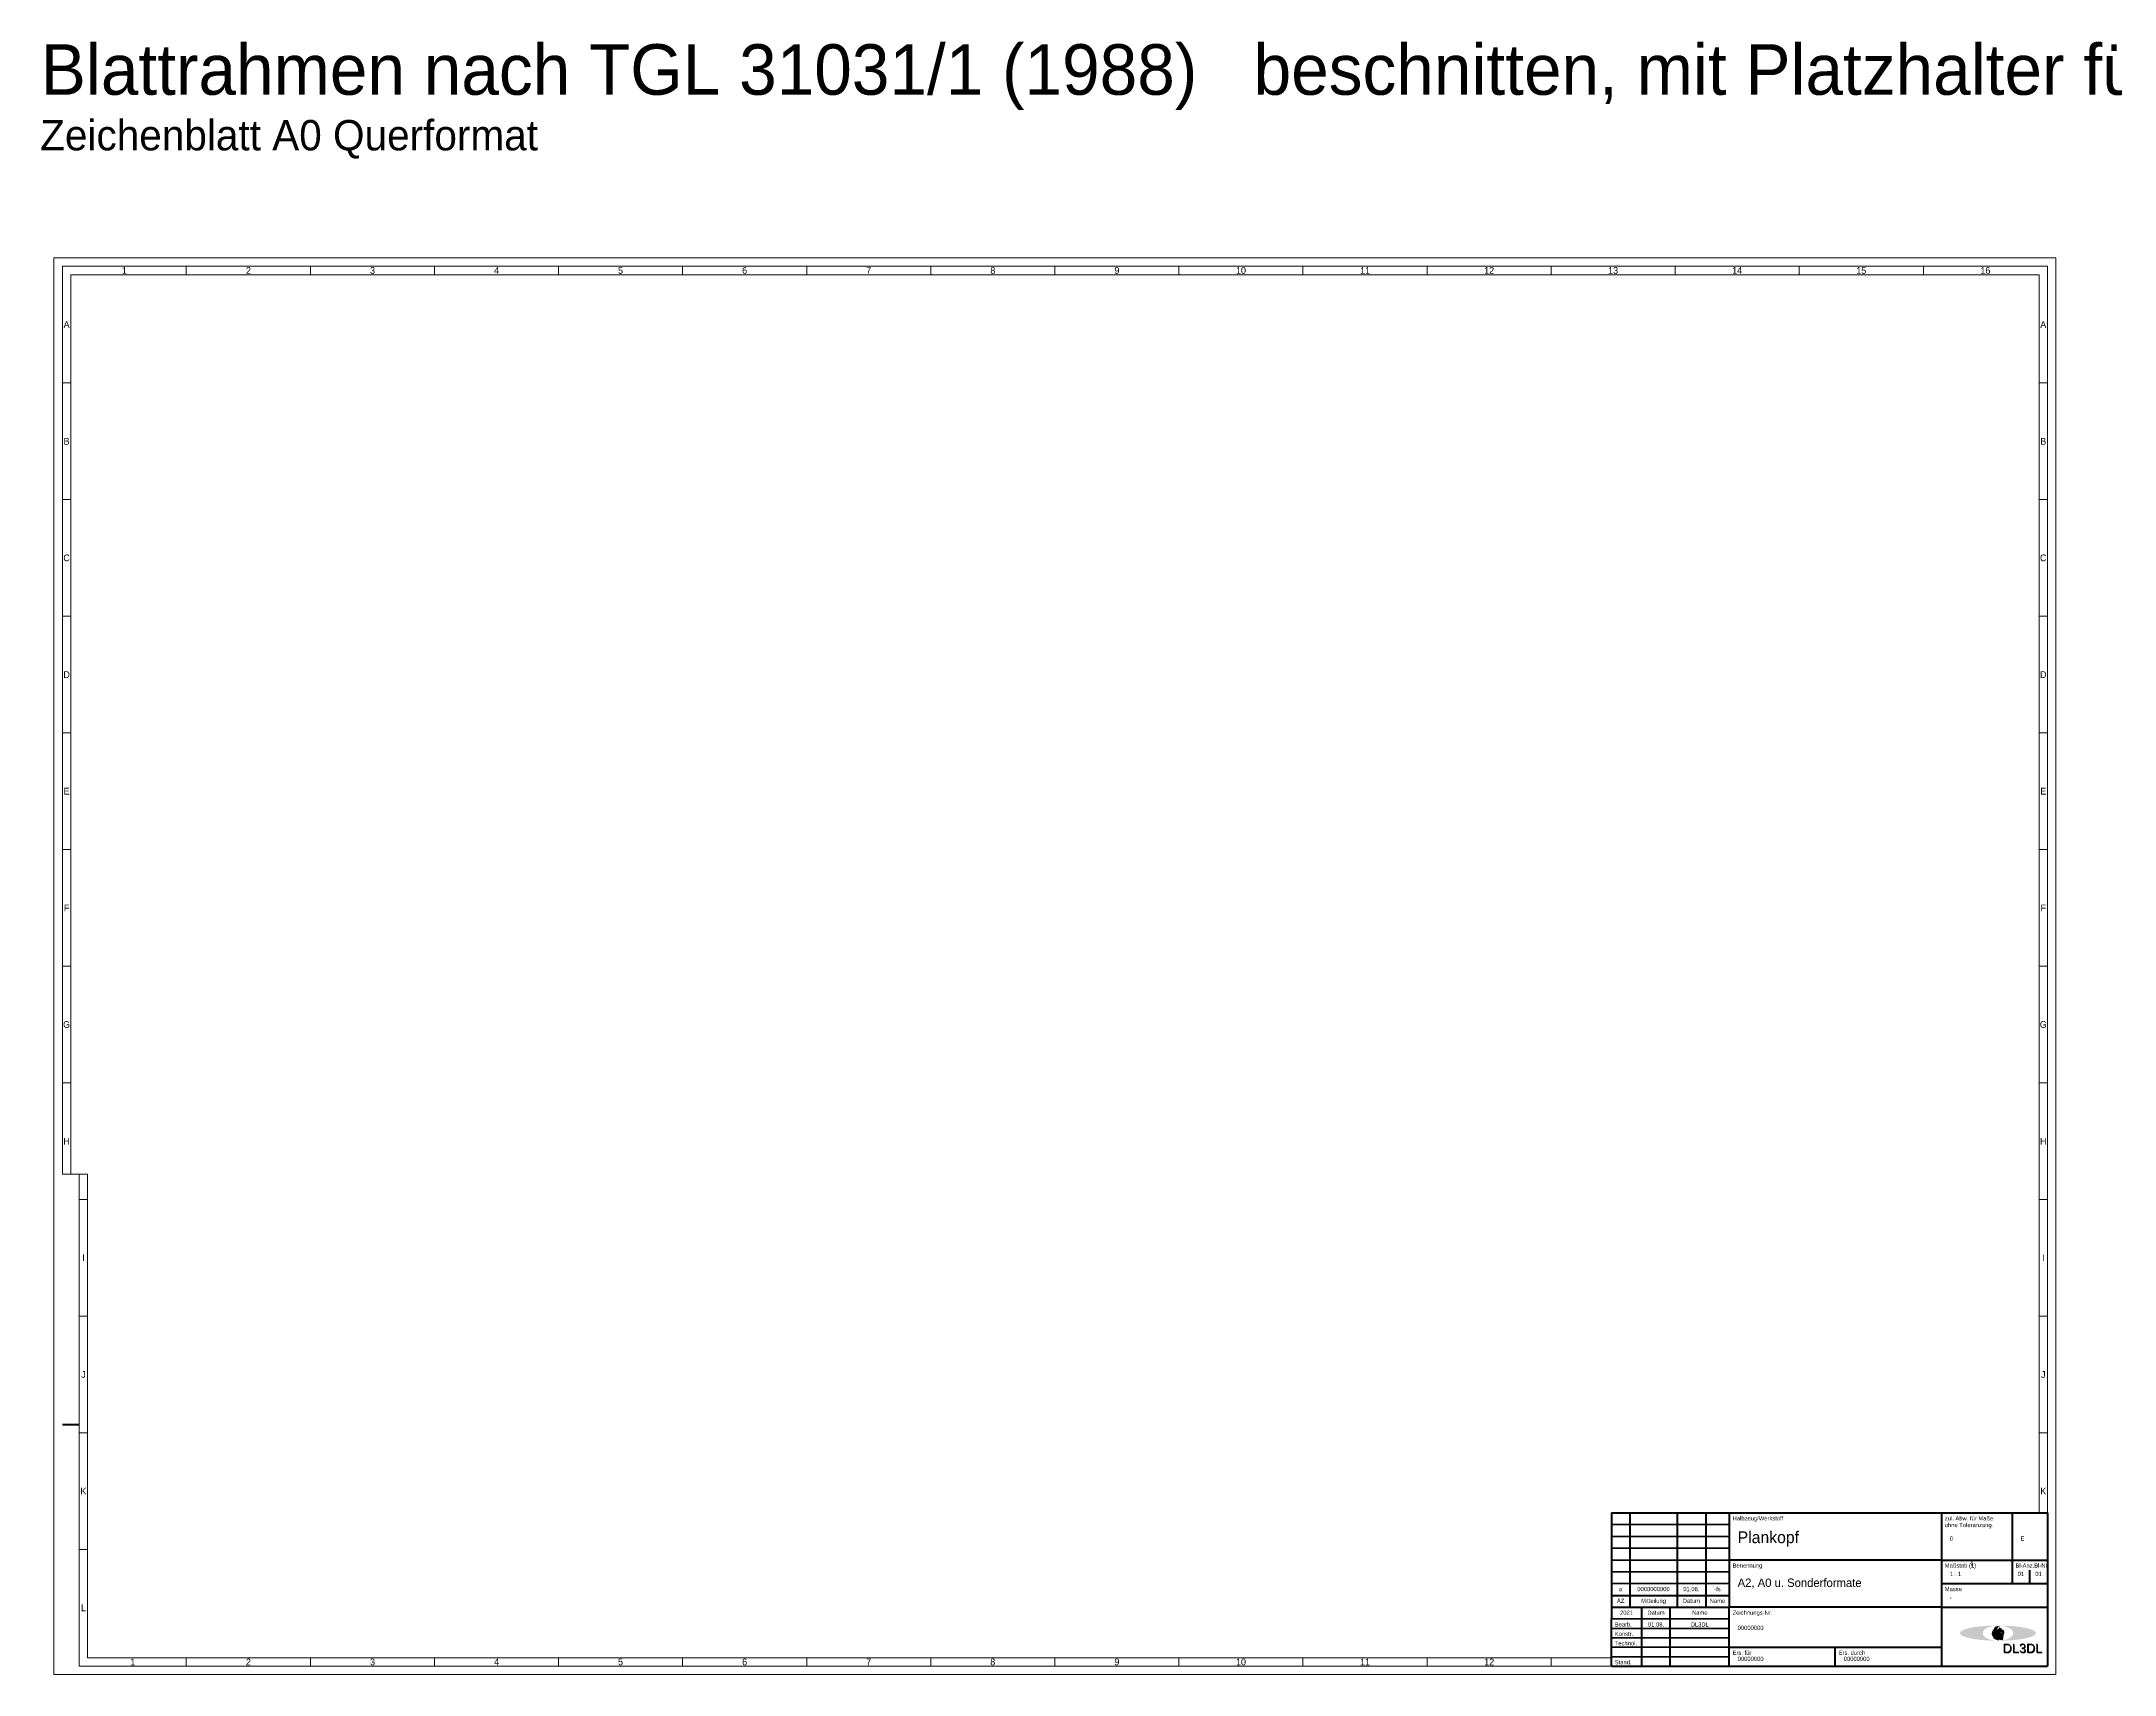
# Model space of a CAD drawing. Header units: millimetres. Extents: x -10 to 4154, y -219 to 3798.
# Drawn here: x -10 to 1222, y 367 to 1337 of the extents above; entities that cross this region are included whole.
import ezdxf
from ezdxf.enums import TextEntityAlignment as Align

# ---------------------------------------------------------------- set-up
doc = ezdxf.new("R2010")
doc.units = ezdxf.units.MM
for name, color, linetype, lineweight, true_color in [('_Logo_A_oval', 1, 'Continuous', 5, 0xff0000), ('_Logo_B_oval', 30, 'Continuous', 5, 0xff7f00), ('_Logo_C_oval', 16, 'Continuous', 5, 0x4c0000), ('_Logo_Phoenix', 96, 'Continuous', 5, 0x004c00), ('_Logo_Text1', 5, 'Continuous', 5, 0x0000ff), ('_Logo_Text2', 1, 'Continuous', 5, 0xff0000), ('Begrenzungslinie Felder', 5, 'Continuous', 50, 0x0000ff), ('Begrenzungslinie Schriftfeld', 30, 'Continuous', 100, 0xff7f00), ('Blattformate', 2, 'Continuous', 5, 0xffff00), ('Legende', 7, 'Continuous', 5, 0x000000), ('Lochung', 94, 'Continuous', 50, 0x008000), ('PK_Txt_ausgef', 3, 'Continuous', 5, 0x00ff00), ('Text_Ausgef', 3, 'Continuous', 5, 0x00ff00), ('Text_Vorgabe', 1, 'Continuous', 5, 0xff0000), ('Zeichnungsrahmen_1', 7, 'Continuous', 5, 0x000000), ('Zeilenlinie', 134, 'Continuous', 35, 0x008080)]:
    doc.layers.add(name, color=color, linetype=linetype, lineweight=lineweight, true_color=true_color)
doc.styles.add('textstyle140', font='')
doc.styles.add('textstyle141', font='')
doc.styles.add('textstyle147', font='')
doc.styles.add('textstyle148', font='')
doc.styles.add('textstyle149', font='')
doc.styles.add('textstyle150', font='')
doc.styles.add('textstyle151', font='')
doc.styles.add('textstyle152', font='')
doc.styles.add('textstyle153', font='')
doc.styles.add('textstyle154', font='')
doc.styles.add('textstyle155', font='')
doc.styles.add('textstyle156', font='')
doc.styles.add('textstyle157', font='')
doc.styles.add('textstyle158', font='')
doc.styles.add('textstyle159', font='')
doc.styles.add('textstyle160', font='')
doc.styles.add('textstyle161', font='')
doc.styles.add('textstyle162', font='')
doc.styles.add('textstyle163', font='')
doc.styles.add('textstyle164', font='')
doc.styles.add('textstyle165', font='')
doc.styles.add('textstyle166', font='')
doc.styles.add('textstyle167', font='')
doc.styles.add('textstyle168', font='')
doc.styles.add('textstyle169', font='')
doc.styles.add('textstyle170', font='')
doc.styles.add('textstyle171', font='')
doc.styles.add('textstyle172', font='')
doc.styles.add('textstyle173', font='')
doc.styles.add('textstyle174', font='')
doc.styles.add('textstyle183', font='')
doc.styles.add('textstyle184', font='')
doc.styles.add('textstyle185', font='')
doc.styles.add('textstyle187', font='')
doc.styles.add('textstyle188', font='')
doc.styles.add('textstyle189', font='')
doc.styles.add('textstyle190', font='')
doc.styles.add('textstyle191', font='')
doc.styles.add('textstyle192', font='')
doc.styles.add('textstyle193', font='')
doc.styles.add('textstyle194', font='')
doc.styles.add('textstyle195', font='')
doc.styles.add('textstyle196', font='')
doc.styles.add('textstyle197', font='')
doc.styles.add('textstyle198', font='')
doc.styles.add('textstyle199', font='')
doc.styles.add('textstyle200', font='')
doc.styles.add('textstyle201', font='')
doc.styles.add('textstyle202', font='')
doc.styles.add('textstyle203', font='')
doc.styles.add('textstyle204', font='')
doc.styles.add('textstyle205', font='')
doc.styles.add('textstyle206', font='')
doc.styles.add('textstyle24', font='')
doc.styles.add('textstyle25', font='')
doc.styles.add('textstyle26', font='')
doc.styles.add('textstyle27', font='')
doc.styles.add('textstyle28', font='')
doc.styles.add('textstyle29', font='')
doc.styles.add('textstyle30', font='')
doc.styles.add('textstyle31', font='')
doc.styles.add('textstyle32', font='')
doc.styles.add('textstyle33', font='')
doc.styles.add('textstyle34', font='')
doc.styles.add('textstyle35', font='')
doc.styles.add('textstyle36', font='')
doc.styles.add('textstyle37', font='')
doc.styles.add('textstyle38', font='')
doc.styles.add('textstyle39', font='')
doc.styles.add('textstyle40', font='')
doc.styles.add('textstyle41', font='')
doc.styles.add('textstyle42', font='')
doc.styles.add('textstyle43', font='')
doc.styles.add('textstyle44', font='')
doc.styles.add('textstyle45', font='')
doc.styles.add('textstyle46', font='')
doc.styles.add('textstyle47', font='')
doc.styles.add('textstyle48', font='')
doc.styles.add('textstyle49', font='')
doc.styles.add('textstyle50', font='')
doc.styles.add('textstyle51', font='')
doc.styles.add('textstyle52', font='')
doc.styles.add('textstyle53', font='')
doc.styles.add('textstyle54', font='')
doc.styles.add('textstyle549', font='')
doc.styles.add('textstyle55', font='')
doc.styles.add('textstyle554', font='')
doc.styles.add('textstyle56', font='')
doc.styles.add('textstyle57', font='')
doc.styles.add('textstyle58', font='')
doc.styles.add('textstyle59', font='')
doc.styles.add('textstyle60', font='')
doc.styles.add('textstyle61', font='')
doc.styles.add('textstyle62', font='')
doc.styles.get('textstyle140').set_extended_font_data('Arial')
doc.styles.get('textstyle141').set_extended_font_data('Arial')
doc.styles.get('textstyle147').set_extended_font_data('TGL 31034-1')
doc.styles.get('textstyle148').set_extended_font_data('TGL 31034-1')
doc.styles.get('textstyle149').set_extended_font_data('TGL 31034-1')
doc.styles.get('textstyle150').set_extended_font_data('TGL 31034-1')
doc.styles.get('textstyle151').set_extended_font_data('TGL 31034-1')
doc.styles.get('textstyle152').set_extended_font_data('TGL 31034-1')
doc.styles.get('textstyle153').set_extended_font_data('TGL 31034-1')
doc.styles.get('textstyle154').set_extended_font_data('TGL 31034-1')
doc.styles.get('textstyle155').set_extended_font_data('TGL 31034-1')
doc.styles.get('textstyle156').set_extended_font_data('TGL 31034-1')
doc.styles.get('textstyle157').set_extended_font_data('TGL 31034-1')
doc.styles.get('textstyle158').set_extended_font_data('TGL 31034-1')
doc.styles.get('textstyle159').set_extended_font_data('TGL 31034-1')
doc.styles.get('textstyle160').set_extended_font_data('TGL 31034-1')
doc.styles.get('textstyle161').set_extended_font_data('TGL 31034-1')
doc.styles.get('textstyle162').set_extended_font_data('TGL 31034-1')
doc.styles.get('textstyle163').set_extended_font_data('TGL 31034-1')
doc.styles.get('textstyle164').set_extended_font_data('TGL 31034-1')
doc.styles.get('textstyle165').set_extended_font_data('TGL 31034-1')
doc.styles.get('textstyle166').set_extended_font_data('TGL 31034-1')
doc.styles.get('textstyle167').set_extended_font_data('TGL 31034-1')
doc.styles.get('textstyle168').set_extended_font_data('TGL 31034-1')
doc.styles.get('textstyle169').set_extended_font_data('TGL 31034-1')
doc.styles.get('textstyle170').set_extended_font_data('TGL 31034-1')
doc.styles.get('textstyle171').set_extended_font_data('TGL 31034-1')
doc.styles.get('textstyle172').set_extended_font_data('TGL 31034-1')
doc.styles.get('textstyle173').set_extended_font_data('TGL 31034-1')
doc.styles.get('textstyle174').set_extended_font_data('TGL 31034-1')
doc.styles.get('textstyle183').set_extended_font_data('TGL 31034-1')
doc.styles.get('textstyle184').set_extended_font_data('TGL 31034-1')
doc.styles.get('textstyle185').set_extended_font_data('TGL 31034-1')
doc.styles.get('textstyle187').set_extended_font_data('TGL 31034-1')
doc.styles.get('textstyle188').set_extended_font_data('TGL 31034-1')
doc.styles.get('textstyle189').set_extended_font_data('TGL 31034-1')
doc.styles.get('textstyle190').set_extended_font_data('TGL 31034-1')
doc.styles.get('textstyle191').set_extended_font_data('TGL 31034-1')
doc.styles.get('textstyle192').set_extended_font_data('TGL 31034-1')
doc.styles.get('textstyle193').set_extended_font_data('TGL 31034-1')
doc.styles.get('textstyle194').set_extended_font_data('TGL 31034-1')
doc.styles.get('textstyle195').set_extended_font_data('TGL 31034-1')
doc.styles.get('textstyle196').set_extended_font_data('TGL 31034-1')
doc.styles.get('textstyle197').set_extended_font_data('TGL 31034-1')
doc.styles.get('textstyle198').set_extended_font_data('TGL 31034-1')
doc.styles.get('textstyle199').set_extended_font_data('TGL 31034-1')
doc.styles.get('textstyle200').set_extended_font_data('TGL 31034-1')
doc.styles.get('textstyle201').set_extended_font_data('TGL 31034-1')
doc.styles.get('textstyle202').set_extended_font_data('TGL 31034-1')
doc.styles.get('textstyle203').set_extended_font_data('TGL 31034-1')
doc.styles.get('textstyle204').set_extended_font_data('TGL 31034-1')
doc.styles.get('textstyle205').set_extended_font_data('TGL 31034-1')
doc.styles.get('textstyle206').set_extended_font_data('TGL 31034-1')
doc.styles.get('textstyle24').set_extended_font_data('TGL 31034-1')
doc.styles.get('textstyle25').set_extended_font_data('TGL 31034-1')
doc.styles.get('textstyle26').set_extended_font_data('TGL 31034-1')
doc.styles.get('textstyle27').set_extended_font_data('TGL 31034-1')
doc.styles.get('textstyle28').set_extended_font_data('TGL 31034-1')
doc.styles.get('textstyle29').set_extended_font_data('TGL 31034-1')
doc.styles.get('textstyle30').set_extended_font_data('TGL 31034-1')
doc.styles.get('textstyle31').set_extended_font_data('TGL 31034-1')
doc.styles.get('textstyle32').set_extended_font_data('TGL 31034-1')
doc.styles.get('textstyle33').set_extended_font_data('TGL 31034-1')
doc.styles.get('textstyle34').set_extended_font_data('TGL 31034-1')
doc.styles.get('textstyle35').set_extended_font_data('TGL 31034-1')
doc.styles.get('textstyle36').set_extended_font_data('TGL 31034-1')
doc.styles.get('textstyle37').set_extended_font_data('TGL 31034-1')
doc.styles.get('textstyle38').set_extended_font_data('TGL 31034-1')
doc.styles.get('textstyle39').set_extended_font_data('TGL 31034-1')
doc.styles.get('textstyle40').set_extended_font_data('TGL 31034-1')
doc.styles.get('textstyle41').set_extended_font_data('TGL 31034-1')
doc.styles.get('textstyle42').set_extended_font_data('TGL 31034-1')
doc.styles.get('textstyle43').set_extended_font_data('TGL 31034-1')
doc.styles.get('textstyle44').set_extended_font_data('TGL 31034-1')
doc.styles.get('textstyle45').set_extended_font_data('TGL 31034-1')
doc.styles.get('textstyle46').set_extended_font_data('TGL 31034-1')
doc.styles.get('textstyle47').set_extended_font_data('TGL 31034-1')
doc.styles.get('textstyle48').set_extended_font_data('TGL 31034-1')
doc.styles.get('textstyle49').set_extended_font_data('TGL 31034-1')
doc.styles.get('textstyle50').set_extended_font_data('TGL 31034-1')
doc.styles.get('textstyle51').set_extended_font_data('TGL 31034-1')
doc.styles.get('textstyle52').set_extended_font_data('TGL 31034-1')
doc.styles.get('textstyle53').set_extended_font_data('TGL 31034-1')
doc.styles.get('textstyle54').set_extended_font_data('TGL 31034-1')
doc.styles.get('textstyle549').set_extended_font_data('TGL 31034-1')
doc.styles.get('textstyle55').set_extended_font_data('TGL 31034-1')
doc.styles.get('textstyle554').set_extended_font_data('TGL 31034-1')
doc.styles.get('textstyle56').set_extended_font_data('TGL 31034-1')
doc.styles.get('textstyle57').set_extended_font_data('TGL 31034-1')
doc.styles.get('textstyle58').set_extended_font_data('TGL 31034-1')
doc.styles.get('textstyle59').set_extended_font_data('TGL 31034-1')
doc.styles.get('textstyle60').set_extended_font_data('TGL 31034-1')
doc.styles.get('textstyle61').set_extended_font_data('TGL 31034-1')
doc.styles.get('textstyle62').set_extended_font_data('TGL 31034-1')

msp = doc.modelspace()

# ---------------------------------------------------------------- hatches: boundary and pattern name
at = {"layer": '_Logo_A_oval'}
h = msp.add_hatch(color=256, dxfattribs=at)
edge = h.paths.add_edge_path()
edge.add_ellipse((1152.5, 391.9), major_axis=(9.03, 0), ratio=0.5, start_angle=0, end_angle=360)
edge = h.paths.add_edge_path()
edge.add_ellipse((1152.5, 391.9), major_axis=(13.5, 0), ratio=0.333333, start_angle=0, end_angle=360)
at = {"layer": '_Logo_B_oval'}
h = msp.add_hatch(color=256, dxfattribs=at)
edge = h.paths.add_edge_path()
edge.add_ellipse((1152.5, 391.9), major_axis=(13.5, 0), ratio=0.333333, start_angle=0, end_angle=360)
edge = h.paths.add_edge_path()
edge.add_ellipse((1152.5, 391.9), major_axis=(18.1, 0), ratio=0.25, start_angle=0, end_angle=360)
at = {"layer": '_Logo_C_oval'}
h = msp.add_hatch(color=256, dxfattribs=at)
edge = h.paths.add_edge_path()
edge.add_ellipse((1152.5, 391.9), major_axis=(18.1, 0), ratio=0.25, start_angle=0, end_angle=360)
edge = h.paths.add_edge_path()
edge.add_ellipse((1152.5, 391.9), major_axis=(22.6, 0), ratio=0.2, start_angle=0, end_angle=360)
at = {"layer": '_Logo_Phoenix'}
h = msp.add_hatch(color=256, dxfattribs=at)
edge = h.paths.add_edge_path()
edge.add_spline(control_points=[(1151.9, 391.3), (1152.2, 391.1), (1152, 390.7), (1152, 390.7), (1152, 390.7), (1152.1, 390.4), (1152.6, 390.4), (1152.6, 391), (1152.4, 391.3), (1152, 391.8), (1151.6, 392.1), (1151.5, 392.5), (1151.7, 393), (1152.2, 393.2), (1152.3, 393.4), (1152.2, 393.5), (1152, 393.5), (1151.7, 393.4), (1151.5, 393.5), (1151.6, 393.9), (1151.9, 394), (1151.9, 394), (1151.9, 394), (1151.8, 393.9), (1151.7, 393.8), (1151.8, 393.7), (1152.1, 393.8), (1152.5, 394), (1153.3, 394.2), (1153.5, 394.1), (1153.6, 394.1), (1153.6, 393.8), (1153.5, 393.6), (1153.9, 393.7), (1154.1, 393.6), (1154.3, 393.3), (1154.3, 393), (1154, 392.7), (1153.9, 392.6), (1153.9, 392.6), (1153.9, 392.8), (1153.9, 393), (1153.6, 393), (1153.3, 393), (1153.2, 392.7), (1153.2, 392.3), (1153.5, 392.2), (1154, 392), (1154.3, 391.7)], knot_values=[0, 0, 0, 0, 1, 2, 3, 4, 5, 6, 7, 8, 9, 10, 11, 12, 13, 14, 15, 16, 17, 18, 19, 20, 21, 22, 23, 24, 25, 26, 27, 28, 29, 30, 31, 32, 33, 34, 35, 36, 37, 38, 39, 40, 41, 42, 43, 44, 45, 46, 46, 46, 46], degree=3, periodic=0)
edge.add_spline(control_points=[(1154.3, 391.7), (1154.5, 391.3), (1154.7, 390.7), (1154.6, 390.1), (1154.4, 389.6), (1154.2, 389.3), (1154.2, 389.3), (1154.8, 389.7), (1155, 390.3), (1155, 390.8), (1154.9, 390.9), (1155.1, 390.6), (1155.1, 390), (1155, 389.7), (1154.5, 388.8), (1154, 388.4), (1153.4, 388.3), (1152.7, 388.2), (1152.2, 388.5), (1152.2, 388.5), (1152.2, 388.5)], knot_values=[0, 0, 0, 0, 1, 2, 3, 4, 5, 6, 7, 8, 9, 10, 11, 12, 13, 14, 15, 16, 17, 18, 18, 18, 18], degree=3, periodic=0)
edge.add_spline(control_points=[(1152.2, 388.5), (1152.2, 388.5), (1152.2, 388.4), (1148.7, 392.4), (1152.3, 395.3)], knot_values=[0, 0, 0, 0, 1, 2, 2, 2, 2], degree=3, periodic=0)
edge.add_spline(control_points=[(1152.3, 395.3), (1150.7, 393.3), (1151.9, 391.3), (1151.9, 391.3), (1151.9, 391.3), (1151.9, 391.3), (1151.9, 391.3)], knot_values=[0, 0, 0, 0, 1, 2, 3, 4, 4, 4, 4], degree=3, periodic=0)
h = msp.add_hatch(color=256, dxfattribs=at)
edge = h.paths.add_edge_path()
edge.add_spline(control_points=[(1151.8, 395.4), (1150, 391.9), (1151.6, 388.3), (1151.6, 388.3), (1151.6, 388.3), (1149.1, 391.9), (1151.8, 395.4), (1151.8, 395.4), (1151.8, 395.4)], knot_values=[0, 0, 0, 0, 1, 2, 3, 4, 5, 6, 6, 6, 6], degree=3, periodic=0)
h = msp.add_hatch(color=256, dxfattribs=at)
edge = h.paths.add_edge_path()
edge.add_spline(control_points=[(1153.2, 396), (1150.8, 395.4), (1150, 393.1), (1150, 393.1)], knot_values=[0, 0, 0, 0, 1, 1, 1, 1], degree=3, periodic=0)
edge.add_spline(control_points=[(1150, 393.1), (1150, 393.3), (1150.3, 396), (1153.2, 396)], knot_values=[0, 0, 0, 0, 1, 1, 1, 1], degree=3, periodic=0)
h = msp.add_hatch(color=256, dxfattribs=at)
edge = h.paths.add_edge_path()
edge.add_spline(control_points=[(1154.8, 392.6), (1154.9, 392.3), (1154.9, 392.1), (1154.9, 391.7), (1154.9, 391.4), (1154.9, 391.4), (1154.9, 391.4), (1155.1, 391.8), (1155.1, 392.3), (1155, 393.1), (1154.7, 393.8), (1154.5, 394.2), (1153.9, 394.7), (1153.1, 395), (1153.1, 395), (1153.1, 395)], knot_values=[0, 0, 0, 0, 1, 2, 3, 4, 5, 6, 7, 8, 9, 10, 11, 12, 13, 13, 13, 13], degree=3, periodic=0)
edge.add_spline(control_points=[(1153.1, 395), (1153.6, 394.8), (1153.8, 394.5), (1154.1, 394.1), (1154.4, 393.7), (1154.7, 393.1), (1154.8, 392.6)], knot_values=[0, 0, 0, 0, 1, 2, 3, 4, 4, 4, 4], degree=3, periodic=0)
h = msp.add_hatch(color=256, dxfattribs=at)
edge = h.paths.add_edge_path()
edge.add_spline(control_points=[(1149.9, 393.8), (1148.5, 392.4), (1149.2, 390.1), (1149.5, 390)], knot_values=[0, 0, 0, 0, 1, 1, 1, 1], degree=3, periodic=0)
edge.add_spline(control_points=[(1149.5, 390), (1149.4, 390.1), (1148.7, 392.4), (1149.9, 393.8)], knot_values=[0, 0, 0, 0, 1, 1, 1, 1], degree=3, periodic=0)
h = msp.add_hatch(color=256, dxfattribs=at)
edge = h.paths.add_edge_path()
edge.add_spline(control_points=[(1149.8, 392.4), (1149.8, 389), (1152.8, 387.8), (1152.8, 387.8), (1152.8, 387.8), (1149.5, 388.6), (1149.8, 392.3), (1149.8, 392.3), (1149.8, 392.4)], knot_values=[0, 0, 0, 0, 1, 2, 3, 4, 5, 6, 6, 6, 6], degree=3, periodic=0)
h = msp.add_hatch(color=256, dxfattribs=at)
edge = h.paths.add_edge_path()
edge.add_spline(control_points=[(1153.7, 388.1), (1154.1, 388), (1154.6, 388), (1154.9, 388), (1155.2, 388.3), (1155.3, 388.7), (1155.3, 389), (1155.4, 389.2), (1155.4, 389.2), (1155.4, 389.2), (1155.3, 388.9), (1155.2, 388.8), (1155, 388.6), (1154.7, 388.4), (1154.5, 388.3), (1154.2, 388.2), (1153.9, 388.2), (1153.7, 388.2), (1153.6, 388.2), (1153.6, 388.2), (1153.6, 388.2), (1153.7, 388.1), (1153.7, 388.1), (1153.7, 388.1), (1153.7, 388.1)], knot_values=[0, 0, 0, 0, 1, 2, 3, 4, 5, 6, 7, 8, 9, 10, 11, 12, 13, 14, 15, 16, 17, 18, 19, 20, 21, 22, 22, 22, 22], degree=3, periodic=0)
h = msp.add_hatch(color=256, dxfattribs=at)
edge = h.paths.add_edge_path()
edge.add_spline(control_points=[(1155.6, 390.7), (1155.6, 390.2), (1155.4, 389.6), (1155.2, 389.3), (1154.8, 388.9), (1154.6, 388.6), (1154.6, 388.6), (1154.7, 388.9), (1155, 389.3), (1155.1, 389.7), (1155.1, 390), (1155, 390.9)], knot_values=[0, 0, 0, 0, 1, 2, 3, 4, 5, 6, 7, 8, 9, 9, 9, 9], degree=3, periodic=0)
edge.add_spline(control_points=[(1155, 390.9), (1155.2, 391), (1155.2, 391.2), (1155.3, 392), (1155.2, 392.7), (1155.2, 393), (1155, 393.8), (1154.8, 393.9), (1155.2, 393.3), (1155.4, 393), (1155.5, 392.5), (1155.6, 392), (1155.6, 391.3), (1155.6, 390.7)], knot_values=[0, 0, 0, 0, 1, 2, 3, 4, 5, 6, 7, 8, 9, 10, 11, 11, 11, 11], degree=3, periodic=0)
h = msp.add_hatch(color=256, dxfattribs=at)
edge = h.paths.add_edge_path()
edge.add_spline(control_points=[(1155.9, 391.7), (1155.9, 392.2), (1155.8, 392.5), (1155.8, 392.9), (1155.6, 393.1), (1155.3, 393.6), (1155.3, 393.6), (1155.3, 393.6)], knot_values=[0, 0, 0, 0, 1, 2, 3, 4, 5, 5, 5, 5], degree=3, periodic=0)
edge.add_spline(control_points=[(1155.3, 393.6), (1156.1, 393.2), (1155.9, 391.7), (1155.9, 391.7), (1155.9, 391.7)], knot_values=[0, 0, 0, 0, 1, 2, 2, 2, 2], degree=3, periodic=0)

# ---------------------------------------------------------------- linework, layer by layer
for points in [[(1152.3, 395.3), (1148.7, 392.4), (1152.2, 388.4), (1152.2, 388.5), (1152.2, 388.5)], [(1151.8, 395.4), (1150, 391.9), (1151.6, 388.3), (1151.6, 388.3), (1151.6, 388.3), (1149.1, 391.9), (1151.8, 395.4), (1151.8, 395.4), (1151.8, 395.4)], [(1153.2, 396), (1150.3, 396), (1150, 393.3), (1150, 393.1)], [(1153.2, 396), (1150.8, 395.4), (1150, 393.1), (1150, 393.1)], [(1152.3, 395.3), (1150.7, 393.3), (1151.9, 391.3), (1151.9, 391.3), (1151.9, 391.3), (1151.9, 391.3), (1151.9, 391.3)], [(1151.9, 391.3), (1152.2, 391.1), (1152, 390.7), (1152, 390.7), (1152, 390.7), (1152.1, 390.4), (1152.6, 390.4), (1152.6, 391), (1152.4, 391.3), (1152, 391.8), (1151.6, 392.1), (1151.5, 392.5), (1151.7, 393), (1152.2, 393.2), (1152.3, 393.4), (1152.2, 393.5), (1152, 393.5), (1151.7, 393.4), (1151.5, 393.5), (1151.6, 393.9), (1151.9, 394), (1151.9, 394), (1151.9, 394), (1151.8, 393.9), (1151.7, 393.8), (1151.8, 393.7), (1152.1, 393.8), (1152.5, 394), (1153.3, 394.2), (1153.5, 394.1), (1153.6, 394.1), (1153.6, 393.8), (1153.5, 393.6), (1153.9, 393.7), (1154.1, 393.6), (1154.3, 393.3), (1154.3, 393), (1154, 392.7), (1153.9, 392.6), (1153.9, 392.6), (1153.9, 392.8), (1153.9, 393), (1153.6, 393), (1153.3, 393), (1153.2, 392.7), (1153.2, 392.3), (1153.5, 392.2), (1154, 392), (1154.3, 391.7)], [(1153.1, 395), (1153.6, 394.8), (1153.8, 394.5), (1154.1, 394.1), (1154.4, 393.7), (1154.7, 393.1), (1154.8, 392.6)], [(1154.8, 392.6), (1154.9, 392.3), (1154.9, 392.1), (1154.9, 391.7), (1154.9, 391.4), (1154.9, 391.4), (1154.9, 391.4), (1155.1, 391.8), (1155.1, 392.3), (1155, 393.1), (1154.7, 393.8), (1154.5, 394.2), (1153.9, 394.7), (1153.1, 395), (1153.1, 395), (1153.1, 395)], [(1149.9, 393.8), (1148.5, 392.4), (1149.2, 390.1), (1149.5, 390)], [(1149.9, 393.8), (1148.7, 392.4), (1149.4, 390.1), (1149.5, 390)], [(1149.8, 392.4), (1149.8, 389), (1152.8, 387.8), (1152.8, 387.8), (1152.8, 387.8), (1149.5, 388.6), (1149.8, 392.3), (1149.8, 392.3), (1149.8, 392.4)], [(1154.3, 391.7), (1154.5, 391.3), (1154.7, 390.7), (1154.6, 390.1), (1154.4, 389.6), (1154.2, 389.3), (1154.2, 389.3), (1154.8, 389.7), (1155, 390.3), (1155, 390.8), (1154.9, 390.9), (1155.1, 390.6), (1155.1, 390), (1155, 389.7), (1154.5, 388.8), (1154, 388.4), (1153.4, 388.3), (1152.7, 388.2), (1152.2, 388.5), (1152.2, 388.5), (1152.2, 388.5)], [(1153.7, 388.1), (1154.1, 388), (1154.6, 388), (1154.9, 388), (1155.2, 388.3), (1155.3, 388.7), (1155.3, 389), (1155.4, 389.2), (1155.4, 389.2), (1155.4, 389.2), (1155.3, 388.9), (1155.2, 388.8), (1155, 388.6), (1154.7, 388.4), (1154.5, 388.3), (1154.2, 388.2), (1153.9, 388.2), (1153.7, 388.2), (1153.6, 388.2), (1153.6, 388.2), (1153.6, 388.2), (1153.7, 388.1), (1153.7, 388.1), (1153.7, 388.1), (1153.7, 388.1)], [(1155.6, 390.7), (1155.6, 390.2), (1155.4, 389.6), (1155.2, 389.3), (1154.8, 388.9), (1154.6, 388.6), (1154.6, 388.6), (1154.7, 388.9), (1155, 389.3), (1155.1, 389.7), (1155.1, 390), (1155, 390.9)], [(1155, 390.9), (1155.2, 391), (1155.2, 391.2), (1155.3, 392), (1155.2, 392.7), (1155.2, 393), (1155, 393.8), (1154.8, 393.9), (1155.2, 393.3), (1155.4, 393), (1155.5, 392.5), (1155.6, 392), (1155.6, 391.3), (1155.6, 390.7)], [(1155.3, 393.6), (1156.1, 393.2), (1155.9, 391.7), (1155.9, 391.7), (1155.9, 391.7)], [(1155.9, 391.7), (1155.9, 392.2), (1155.8, 392.5), (1155.8, 392.9), (1155.6, 393.1), (1155.3, 393.6), (1155.3, 393.6), (1155.3, 393.6)]]:
    msp.add_open_spline(points, degree=3, dxfattribs=at)
at = {"layer": 'Begrenzungslinie Felder'}
for p, q in [((933.9, 463.3), (933.9, 407.3)), ((961.9, 463.3), (961.9, 407.3)), ((978.9, 463.3), (978.9, 407.3)), ((992.9, 463.3), (992.9, 407.3)), ((1118.9, 463.3), (1118.9, 435.3)), ((1160.9, 463.3), (1160.9, 435.3)), ((1118.9, 435.3), (992.9, 435.3)), ((1118.9, 435.3), (1160.9, 435.3)), ((1118.9, 435.3), (1118.9, 421.3)), ((1160.9, 435.3), (1181.9, 435.3)), ((1160.9, 435.3), (1160.9, 421.3)), ((1118.9, 421.3), (1181.9, 421.3)), ((1118.9, 421.3), (1118.9, 407.3)), ((1171.4, 421.3), (1171.4, 429.3)), ((922.9, 414.3), (992.9, 414.3)), ((922.9, 407.3), (992.9, 407.3)), ((940.9, 372.3), (940.9, 407.3)), ((957.9, 372.3), (957.9, 407.3)), ((1118.9, 407.3), (992.9, 407.3)), ((992.9, 372.3), (992.9, 407.3)), ((1118.9, 407.3), (1118.9, 372.3)), ((1118.9, 407.3), (1181.9, 407.3)), ((992.9, 383.5), (1118.9, 383.5)), ((1055.9, 372.3), (1055.9, 383.5))]:
    msp.add_line(p, q, dxfattribs=at)
at = {"layer": 'Begrenzungslinie Schriftfeld'}
for p, q in [((922.9, 463.3), (933.9, 463.3)), ((922.9, 463.3), (922.9, 456.3)), ((922.9, 456.3), (922.9, 449.3)), ((933.9, 463.3), (961.9, 463.3)), ((961.9, 463.3), (978.9, 463.3)), ((978.9, 463.3), (992.9, 463.3)), ((992.9, 463.3), (1118.9, 463.3)), ((1118.9, 463.3), (1160.9, 463.3)), ((1160.9, 463.3), (1181.9, 463.3)), ((1181.9, 463.3), (1181.9, 435.3)), ((922.9, 449.3), (922.9, 442.3)), ((922.9, 442.3), (922.9, 435.3)), ((922.9, 435.3), (922.9, 428.3)), ((1181.9, 435.3), (1181.9, 421.3)), ((922.9, 428.3), (922.9, 421.3)), ((922.9, 421.3), (922.9, 414.3)), ((1181.9, 421.3), (1181.9, 407.3)), ((922.9, 414.3), (922.9, 407.3)), ((922.9, 407.3), (922.9, 400.3)), ((1181.9, 407.3), (1181.9, 372.3)), ((922.9, 394.7), (922.9, 400.3)), ((922.9, 389.1), (922.9, 394.7)), ((922.9, 383.5), (922.9, 389.1)), ((922.9, 377.9), (922.9, 383.5)), ((922.9, 372.3), (922.9, 377.9)), ((922.9, 372.3), (940.9, 372.3)), ((940.9, 372.3), (957.9, 372.3)), ((957.9, 372.3), (992.9, 372.3)), ((992.9, 372.3), (1055.9, 372.3)), ((1055.9, 372.3), (1118.9, 372.3)), ((1118.9, 372.3), (1181.9, 372.3))]:
    msp.add_line(p, q, dxfattribs=at)
at = {"layer": 'Blattformate'}
for p, q in [((1186.9, 1208.3), (-2.1, 1208.3)), ((-2.1, 1208.3), (-2.1, 367.3)), ((1186.9, 367.3), (1186.9, 1208.3)), ((-2.1, 367.3), (1186.9, 367.3))]:
    msp.add_line(p, q, dxfattribs=at)
at = {"layer": 'Lochung'}
msp.add_line((2.9, 515.8), (12.9, 515.8), dxfattribs=at)
at = {"layer": 'Zeichnungsrahmen_1'}
for p, q in [((2.9, 1203.3), (2.9, 664.3)), ((2.9, 1203.3), (1181.9, 1203.3)), ((7.9, 664.3), (7.9, 1198.3)), ((1176.9, 1198.3), (7.9, 1198.3)), ((76.5, 1203.3), (76.5, 1198.3)), ((150.2, 1203.3), (150.2, 1198.3)), ((223.9, 1203.3), (223.9, 1198.3)), ((297.6, 1203.3), (297.6, 1198.3)), ((371.3, 1203.3), (371.3, 1198.3)), ((445, 1203.3), (445, 1198.3)), ((518.7, 1203.3), (518.7, 1198.3)), ((592.4, 1203.3), (592.4, 1198.3)), ((666, 1203.3), (666, 1198.3)), ((739.7, 1203.3), (739.7, 1198.3)), ((813.4, 1203.3), (813.4, 1198.3)), ((887.1, 1203.3), (887.1, 1198.3)), ((960.8, 1203.3), (960.8, 1198.3)), ((1034.5, 1203.3), (1034.5, 1198.3)), ((1108.2, 1203.3), (1108.2, 1198.3)), ((1176.9, 463.3), (1176.9, 1198.3)), ((1181.9, 1203.3), (1181.9, 463.3)), ((7.9, 1134.1), (2.9, 1134.1)), ((1181.9, 1134.1), (1176.9, 1134.1)), ((7.9, 1064.8), (2.9, 1064.8)), ((1181.9, 1064.8), (1176.9, 1064.8)), ((7.9, 995.6), (2.9, 995.6)), ((1181.9, 995.6), (1176.9, 995.6)), ((7.9, 926.3), (2.9, 926.3)), ((1181.9, 926.3), (1176.9, 926.3)), ((7.9, 857.1), (2.9, 857.1)), ((1181.9, 857.1), (1176.9, 857.1)), ((7.9, 787.8), (2.9, 787.8)), ((1181.9, 787.8), (1176.9, 787.8)), ((7.9, 718.6), (2.9, 718.6)), ((1181.9, 718.6), (1176.9, 718.6)), ((2.9, 664.3), (17.9, 664.3)), ((12.9, 372.3), (12.9, 664.3)), ((17.9, 664.3), (17.9, 377.3)), ((17.9, 649.3), (12.9, 649.3)), ((1181.9, 649.3), (1176.9, 649.3)), ((17.9, 580.1), (12.9, 580.1)), ((1181.9, 580.1), (1176.9, 580.1)), ((17.9, 510.8), (12.9, 510.8)), ((1181.9, 510.8), (1176.9, 510.8)), ((12.9, 441.6), (17.9, 441.6)), ((12.9, 372.3), (922.9, 372.3)), ((922.9, 377.3), (17.9, 377.3)), ((76.5, 377.3), (76.5, 372.3)), ((150.2, 377.3), (150.2, 372.3)), ((223.9, 377.3), (223.9, 372.3)), ((297.6, 377.3), (297.6, 372.3)), ((371.3, 377.3), (371.3, 372.3)), ((445, 377.3), (445, 372.3)), ((518.7, 377.3), (518.7, 372.3)), ((592.4, 377.3), (592.4, 372.3)), ((666, 377.3), (666, 372.3)), ((739.7, 377.3), (739.7, 372.3)), ((813.4, 377.3), (813.4, 372.3)), ((887.1, 377.3), (887.1, 372.3))]:
    msp.add_line(p, q, dxfattribs=at)
at = {"layer": 'Zeilenlinie'}
for p, q in [((922.9, 456.3), (992.9, 456.3)), ((922.9, 449.3), (992.9, 449.3)), ((922.9, 442.3), (992.9, 442.3)), ((922.9, 435.3), (992.9, 435.3)), ((922.9, 428.3), (992.9, 428.3)), ((922.9, 421.3), (992.9, 421.3)), ((922.9, 400.3), (992.9, 400.3)), ((922.9, 394.7), (992.9, 394.7)), ((922.9, 389.1), (992.9, 389.1)), ((922.9, 383.5), (992.9, 383.5)), ((922.9, 377.9), (992.9, 377.9))]:
    msp.add_line(p, q, dxfattribs=at)

# ---------------------------------------------------------------- texts
at = {"layer": '_Logo_Text1', "style": 'textstyle140'}
msp.add_text('DL3DL', height=5.42, dxfattribs=at).set_placement((1167.4, 382.6), align=Align.MIDDLE_CENTER)
at = {"layer": '_Logo_Text2', "style": 'textstyle141'}
msp.add_text('DL3DL', height=5.42, dxfattribs=at).set_placement((1167.1, 383), align=Align.MIDDLE_CENTER)
at = {"layer": 'Legende'}
for s, height, style, p in [('Blattrahmen nach TGL 31031/1 (1988)   beschnitten, mit Platzhalter für PK', 30, 'textstyle549', (-9.9, 1335.1)), ('Zeichenblatt A0 Querformat', 18, 'textstyle554', (-10.3, 1290.1))]:
    msp.add_text(s, height=height, dxfattribs=dict(at, style=style)).set_placement(p, align=Align.TOP_LEFT)
at = {"layer": 'PK_Txt_ausgef', "style": 'textstyle50'}
msp.add_text('1', height=2.5, dxfattribs=at).set_placement((1136.1, 433.2), align=Align.MIDDLE_LEFT)
at = {"layer": 'Text_Ausgef'}
for s, height, style, p in [('Plankopf', 7, 'textstyle57', (997.9, 452.3)), ('0', 2.5, 'textstyle54', (1123.9, 449.3)), ('E', 2.5, 'textstyle49', (1165.9, 449.3)), ('A2, A0 u. Sonderformate', 5, 'textstyle56', (997.9, 424.3)), ('1 : 1', 2.5, 'textstyle52', (1123.9, 428.3)), ('-', 2.5, 'textstyle53', (1123.9, 414.3)), ('00000000', 2.5, 'textstyle55', (997.9, 396.3)), ('00000000', 2.5, 'textstyle61', (997.9, 377.9)), ('00000000', 2.5, 'textstyle62', (1060.9, 377.9))]:
    msp.add_text(s, height=height, dxfattribs=dict(at, style=style)).set_placement(p, align=Align.TOP_LEFT)
for s, style, p in [('a', 'textstyle30', (928.4, 419.3)), ('0000000000', 'textstyle24', (947.9, 419.3)), ('01.08.', 'textstyle25', (970.4, 419.3)), ('-fs', 'textstyle27', (985.9, 419.3)), ('01', 'textstyle58', (1166.1, 428.3)), ('01', 'textstyle51', (1176.6, 428.3)), ('2021', 'textstyle60', (931.9, 405.3)), ('01.08.', 'textstyle26', (949.4, 398.3)), ('DL3DL', 'textstyle59', (975.4, 398.3))]:
    msp.add_text(s, height=2.5, dxfattribs=dict(at, style=style)).set_placement(p, align=Align.TOP_CENTER)
at = {"layer": 'Text_Vorgabe'}
for s, style, p in [('Halbzeug/Werkstoff', 'textstyle35', (994.9, 461.3)), ('zul. Abw. für Maße', 'textstyle32', (1120.9, 461.3)), ('ohne Toleranzang.', 'textstyle33', (1120.9, 457.3)), ('Benennung', 'textstyle36', (994.9, 433.3)), ('Maßstab (1)', 'textstyle34', (1120.9, 433.3)), ('Bl-Anz.Bl-Nr.', 'textstyle29', (1162.9, 433.3)), ('Masse', 'textstyle28', (1120.9, 419.3)), ('Bearb.', 'textstyle45', (924.9, 398.3)), ('Zeichnungs-Nr.', 'textstyle37', (994.9, 405.3)), ('Technol.', 'textstyle39', (924.9, 387.1)), ('Konstr.', 'textstyle40', (924.9, 392.7)), ('Stand.', 'textstyle46', (924.9, 375.9)), ('Ers. für', 'textstyle38', (994.9, 381.5)), ('Ers. durch', 'textstyle31', (1057.9, 381.5))]:
    msp.add_text(s, height=2.5, dxfattribs=dict(at, style=style)).set_placement(p, align=Align.TOP_LEFT)
for s, style, p in [('ÄZ', 'textstyle47', (928.4, 412.3)), ('Mitteilung', 'textstyle48', (947.9, 412.3)), ('Datum', 'textstyle43', (970.4, 412.3)), ('Name', 'textstyle44', (985.9, 412.3)), ('Datum', 'textstyle41', (949.4, 405.3)), ('Name', 'textstyle42', (975.4, 405.3))]:
    msp.add_text(s, height=2.5, dxfattribs=dict(at, style=style)).set_placement(p, align=Align.TOP_CENTER)
at = {"layer": 'Zeichnungsrahmen_1'}
for s, style, p in [('1', 'textstyle171', (39.7, 1200.8)), ('2', 'textstyle172', (113.4, 1200.8)), ('3', 'textstyle173', (187.1, 1200.8)), ('4', 'textstyle174', (260.8, 1200.8)), ('5', 'textstyle167', (334.4, 1200.8)), ('6', 'textstyle168', (408.1, 1200.8)), ('7', 'textstyle169', (481.8, 1200.8)), ('8', 'textstyle170', (555.5, 1200.8)), ('9', 'textstyle163', (629.2, 1200.8)), ('10', 'textstyle164', (702.9, 1200.8)), ('11', 'textstyle165', (776.6, 1200.8)), ('12', 'textstyle166', (850.3, 1200.8)), ('13', 'textstyle159', (923.9, 1200.8)), ('14', 'textstyle160', (997.6, 1200.8)), ('15', 'textstyle161', (1071.3, 1200.8)), ('16', 'textstyle162', (1145, 1200.8)), ('A', 'textstyle155', (5.4, 1168.7)), ('A', 'textstyle156', (1179.4, 1168.7)), ('B', 'textstyle157', (5.4, 1099.4)), ('B', 'textstyle158', (1179.4, 1099.4)), ('C', 'textstyle151', (5.4, 1030.2)), ('C', 'textstyle152', (1179.4, 1030.2)), ('D', 'textstyle153', (5.4, 960.9)), ('D', 'textstyle154', (1179.4, 960.9)), ('E', 'textstyle147', (5.4, 891.7)), ('E', 'textstyle148', (1179.4, 891.7)), ('F', 'textstyle149', (5.4, 822.4)), ('F', 'textstyle150', (1179.4, 822.4)), ('G', 'textstyle203', (5.4, 753.2)), ('G', 'textstyle204', (1179.4, 753.2)), ('H', 'textstyle205', (5.4, 683.9)), ('H', 'textstyle206', (1179.4, 683.9)), ('I', 'textstyle199', (15.4, 614.7)), ('I', 'textstyle183', (1179.4, 614.7)), ('J', 'textstyle200', (15.4, 545.4)), ('J', 'textstyle184', (1179.4, 545.4)), ('K', 'textstyle201', (15.4, 476.2)), ('K', 'textstyle185', (1179.4, 476.2)), ('L', 'textstyle202', (15.4, 406.9)), ('1', 'textstyle195', (44.7, 374.8)), ('2', 'textstyle196', (113.4, 374.8)), ('3', 'textstyle197', (187.1, 374.8)), ('4', 'textstyle198', (260.8, 374.8)), ('5', 'textstyle191', (334.4, 374.8)), ('6', 'textstyle192', (408.1, 374.8)), ('7', 'textstyle193', (481.8, 374.8)), ('8', 'textstyle194', (555.5, 374.8)), ('9', 'textstyle187', (629.2, 374.8)), ('10', 'textstyle188', (702.9, 374.8)), ('11', 'textstyle189', (776.6, 374.8)), ('12', 'textstyle190', (850.3, 374.8))]:
    msp.add_text(s, height=4, dxfattribs=dict(at, style=style)).set_placement(p, align=Align.MIDDLE_CENTER)

doc.saveas('drawing.dxf')
